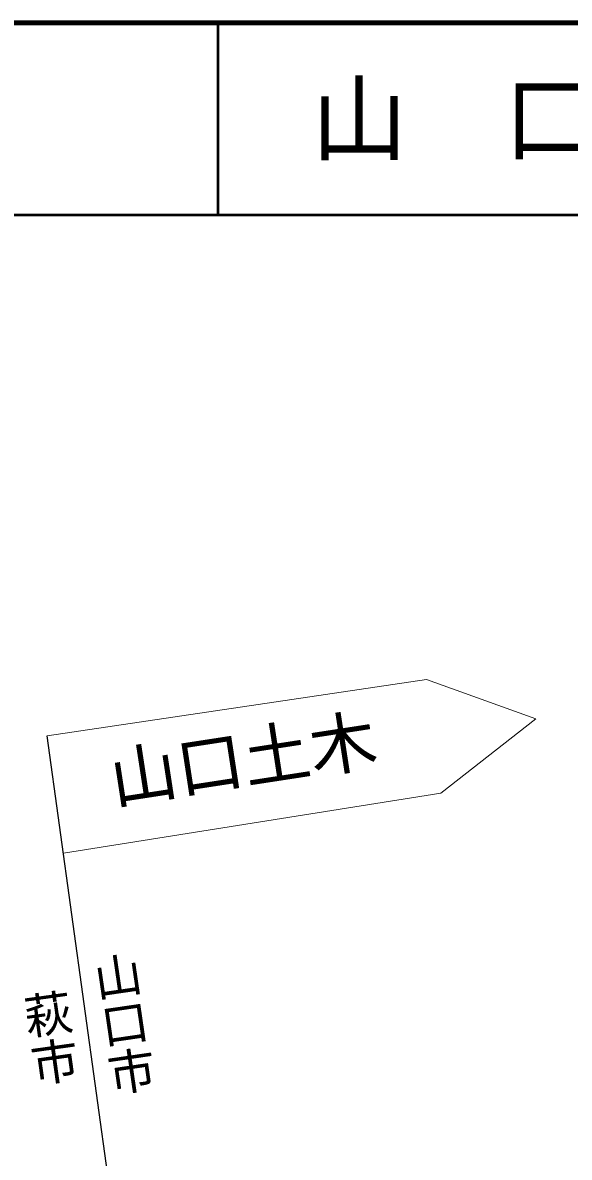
# Model space of a CAD drawing. Units: millimetres, scale not verified. Extents: x 40000 to 680000, y 20000 to 380000.
# Drawn here: x 322841 to 351305, y 320940 to 380000 of the extents above; entities that cross this region are included whole.
import ezdxf
from ezdxf.enums import TextEntityAlignment as Align

# ---------------------------------------------------------------- set-up
doc = ezdxf.new("R2010")
doc.units = ezdxf.units.MM
doc.header["$LTSCALE"] = 1000
for name, color, linetype, lineweight in [('M-BMK-HTXT', 7, 'Continuous', 13), ('M-BMK-SRVR', 3, 'Continuous', 25), ('M-TTL', 2, 'Continuous', 140), ('M-TTL-LINE', 7, 'Continuous', 50)]:
    doc.layers.add(name, color=color, linetype=linetype, lineweight=lineweight)
doc.layers.add('M-TTL-TXT', color=7, linetype='Continuous')
doc.styles.add('@ＭＳ ゴシック', font='')
doc.styles.add('ＭＳ ゴシック', font='')
doc.styles.get('@ＭＳ ゴシック').set_extended_font_data('@MS Gothic')
doc.styles.get('ＭＳ ゴシック').set_extended_font_data('MS Gothic')

msp = doc.modelspace()

# ---------------------------------------------------------------- linework, layer by layer
at = {"layer": 'M-BMK-HTXT'}
for p, q in [((324122, 342874), (343877, 345807)), ((343877, 345807), (349557, 343765)), ((349557, 343765), (344622, 339893)), ((344622, 339893), (324962, 336775))]:
    msp.add_line(p, q, dxfattribs=at)
at = {"layer": 'M-BMK-SRVR'}
msp.add_line((327322, 319636), (324122, 342874), dxfattribs=at)
at = {"layer": 'M-TTL'}
msp.add_line((680000, 380000), (40000, 380000), dxfattribs=at)
at = {"layer": 'M-TTL-LINE'}
for p, q in [((333000, 380000), (333000, 370000)), ((40000, 370000), (680000, 370000))]:
    msp.add_line(p, q, dxfattribs=at)

# ---------------------------------------------------------------- texts
at = {"layer": 'M-BMK-HTXT', "style": 'ＭＳ ゴシック'}
msp.add_text('山口土木', height=2566, rotation=8.746, dxfattribs=at).set_placement((327207, 341875), align=Align.TOP_LEFT)
at = {"layer": 'M-BMK-HTXT', "style": '@ＭＳ ゴシック'}
for s, rotation, p in [('山口市', 278.301, (326135, 331408)), ('萩市', 277.943, (322515, 329442))]:
    msp.add_text(s, height=1833, rotation=rotation, dxfattribs=at).set_placement(p, align=Align.BOTTOM_LEFT)
at = {"layer": 'M-TTL-TXT', "style": 'ＭＳ ゴシック'}
msp.add_text('山\u3000口\u3000県', height=3666, dxfattribs=at).set_placement((350375, 375000), align=Align.MIDDLE_CENTER)

doc.saveas('drawing.dxf')
